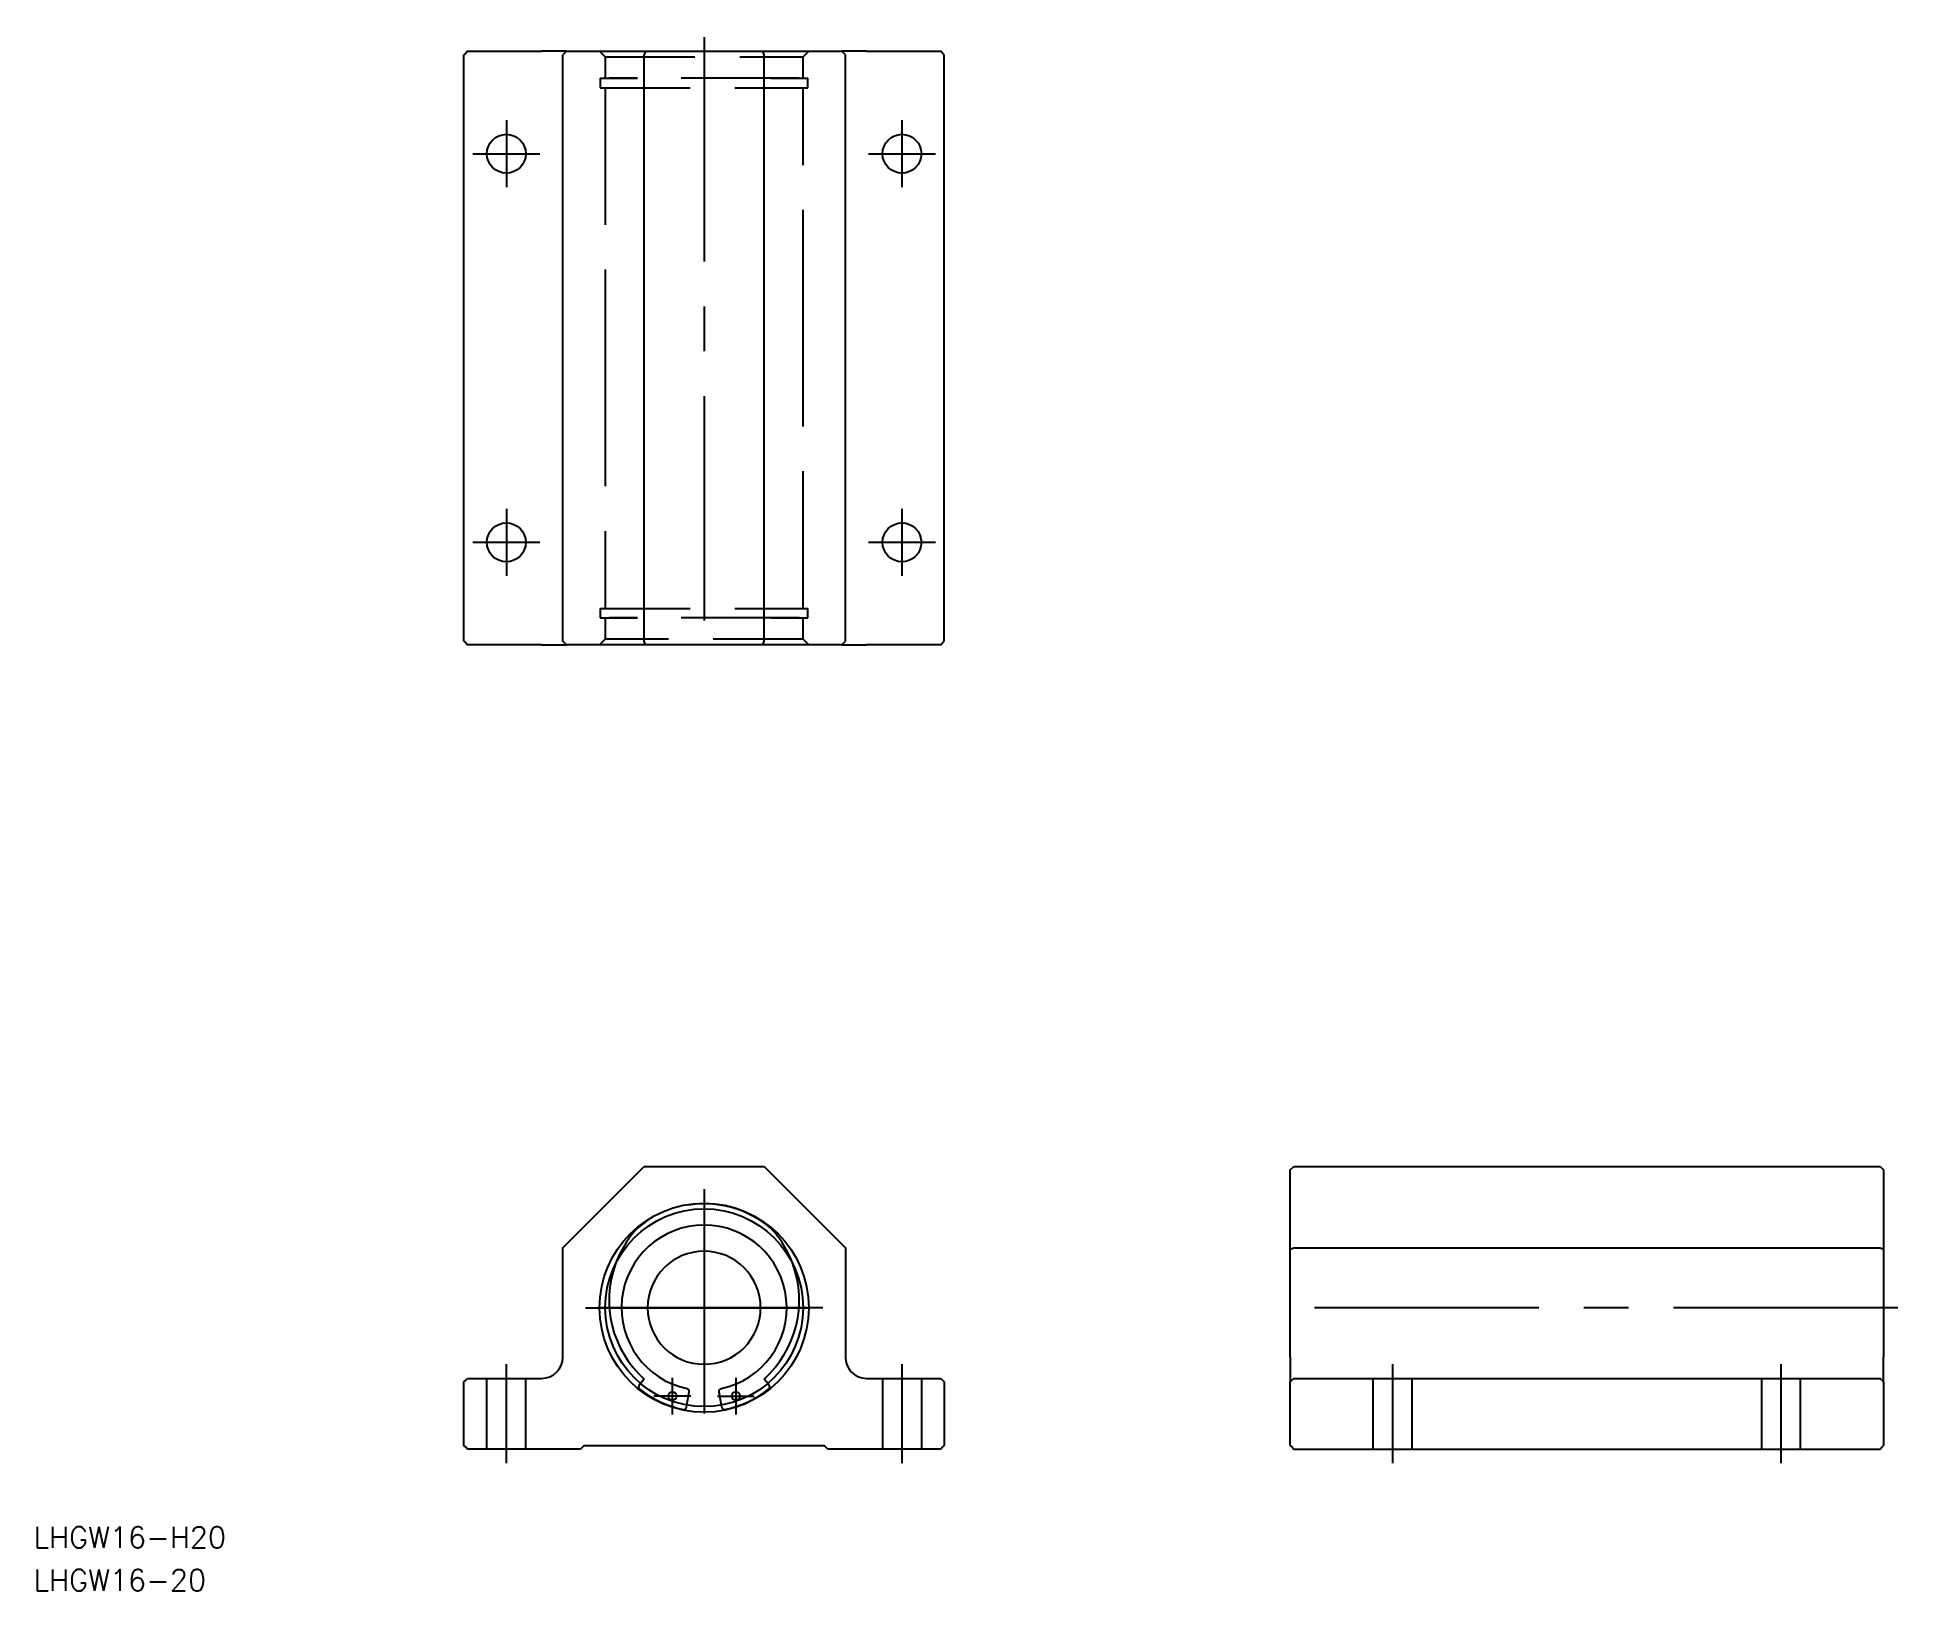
# Model space of a CAD drawing. Extents: x -94 to 169, y -40 to 180.
import ezdxf

# ---------------------------------------------------------------- set-up
doc = ezdxf.new("R2010")
doc.units = 0
doc.linetypes.add('CENTER', pattern=[50.8, 31.75, -6.35, 6.35, -6.35])
doc.linetypes.add('DASHED', pattern=[19.05, 12.7, -6.35])
doc.layers.get('0').update_dxf_attribs({"linetype": 'CONTINUOUS'})
doc.layers.add('CENTER', color=1, linetype='CENTER')
doc.styles.get("Standard").update_dxf_attribs({"font": 'txt.shx', "height": 3, "bigfont": 'bigfont.shx'})

msp = doc.modelspace()

# ---------------------------------------------------------------- linework, layer by layer
at = {"color": 7, "linetype": 'CONTINUOUS'}
for p, q in [((-33.75, 177.59), (-34, 177.34)), ((-34, 94.33), (-34, 177.34)), ((-33.5, 177.84), (-33.75, 177.59)), ((-33.5, 177.84), (-23, 177.84)), ((-19.5, 177.84), (-23, 177.84)), ((-19.5, 177.84), (-20, 177.34)), ((-20, 94.33), (-20, 177.34)), ((-19.5, 177.84), (-8.29, 177.84)), ((-8.29, 177.84), (-8.5, 177.34)), ((-8.5, 94.33), (-8.5, 177.34)), ((-8.29, 177.84), (8.29, 177.84)), ((8.29, 177.84), (19.5, 177.84)), ((8.5, 177.34), (8.29, 177.84)), ((8.5, 94.33), (8.5, 177.34)), ((23, 177.84), (19.5, 177.84)), ((20, 177.34), (19.5, 177.84)), ((20, 94.33), (20, 177.34)), ((23, 177.84), (33.5, 177.84)), ((33.75, 177.59), (33.5, 177.84)), ((34, 177.34), (33.75, 177.59)), ((34, 94.33), (34, 177.34)), ((-34, 94.33), (-33.75, 94.09)), ((-33.75, 94.09), (-33.5, 93.84)), ((-23, 93.84), (-33.5, 93.84)), ((-23, 93.84), (-19.5, 93.84)), ((-19.5, 93.84), (-20, 94.33)), ((-8.29, 93.84), (-19.5, 93.84)), ((-8.29, 93.84), (-8.5, 94.33)), ((8.29, 93.84), (-8.29, 93.84)), ((8.29, 93.84), (8.5, 94.33)), ((19.5, 93.84), (8.29, 93.84)), ((19.5, 93.84), (20, 94.33)), ((19.5, 93.84), (23, 93.84)), ((33.5, 93.84), (23, 93.84)), ((33.5, 93.84), (33.75, 94.09)), ((33.75, 94.09), (34, 94.33)), ((-20, 8.5), (-8.5, 20)), ((-8.5, 20), (8.5, 20)), ((8.5, 20), (20, 8.5)), ((82.98, 19.5), (83.48, 20)), ((82.98, 8.29), (82.98, 19.5)), ((83.48, 20), (166.48, 20)), ((166.48, 20), (166.98, 19.5)), ((166.98, 19.5), (166.98, 8.29)), ((-20, -7), (-20, 8.5)), ((20, 8.5), (20, -7)), ((82.98, 8.29), (83.48, 8.5)), ((82.98, -7), (82.98, 8.29)), ((83.48, 8.5), (166.48, 8.5)), ((166.48, 8.5), (166.98, 8.29)), ((166.98, 8.29), (166.98, -7)), ((82.98, -7), (82.98, -10.5)), ((166.98, -10.5), (166.98, -7)), ((-34, -10.5), (-33.75, -10.25)), ((-34, -19.5), (-34, -10.5)), ((-33.75, -10.25), (-33.5, -10)), ((-33.5, -10), (-23, -10)), ((-8.49, -10.11), (-9, -10.72)), ((9, -10.72), (8.49, -10.11)), ((23, -10), (33.5, -10)), ((33.5, -10), (33.75, -10.25)), ((33.75, -10.25), (34, -10.5)), ((34, -10.5), (34, -19.5)), ((82.98, -10.5), (83.23, -10.25)), ((82.98, -19.5), (82.98, -10.5)), ((83.48, -10), (83.23, -10.25)), ((83.48, -10), (166.48, -10)), ((166.73, -10.25), (166.48, -10)), ((166.73, -10.25), (166.98, -10.5)), ((166.98, -10.5), (166.98, -19.5)), ((-2.43, -13.79), (-2.1, -11.91)), ((2.1, -11.91), (2.43, -13.79)), ((-33.75, -19.75), (-34, -19.5)), ((-33.5, -20), (-33.75, -19.75)), ((-17.5, -20), (-33.5, -20)), ((-17, -19.5), (-17.5, -20)), ((-17, -19.5), (17, -19.5)), ((17.5, -20), (17, -19.5)), ((33.5, -20), (17.5, -20)), ((33.75, -19.75), (33.5, -20)), ((34, -19.5), (33.75, -19.75)), ((82.98, -19.5), (83.23, -19.75)), ((83.23, -19.75), (83.48, -20)), ((83.48, -20), (166.48, -20)), ((166.48, -20), (166.73, -19.75)), ((166.73, -19.75), (166.98, -19.5))]:
    msp.add_line(p, q, dxfattribs=at)
at = {"color": 3, "linetype": 'DASHED'}
for p, q in [((-14.8, 177.84), (-14, 177.04)), ((-14, 177.04), (14, 177.04)), ((-14, 177.04), (-14, 174.04)), ((14, 177.04), (14.8, 177.84)), ((14, 174.04), (14, 177.04)), ((-14.7, 174.04), (-14.7, 172.69)), ((-14.7, 174.04), (-9.45, 174.04)), ((-9.45, 174.04), (-13.46, 174.04)), ((9.45, 174.04), (-9.45, 174.04)), ((9.45, 174.04), (14.7, 174.04)), ((13.46, 174.04), (9.45, 174.04)), ((14.7, 172.69), (14.7, 174.04)), ((-14.7, 172.69), (14.7, 172.69)), ((-14, 172.69), (-14, 172.44)), ((-14, 172.44), (-14, 167.59)), ((14, 172.44), (14, 172.69)), ((14, 167.59), (14, 172.44)), ((-14, 167.59), (-14, 165.99)), ((-14, 165.99), (-14, 142.69)), ((-14, 165.99), (-14, 142.69)), ((14, 165.99), (14, 167.59)), ((14, 142.69), (14, 165.99)), ((14, 142.69), (14, 165.99)), ((-14, 142.69), (-14, 141.09)), ((14, 141.09), (14, 142.69)), ((-14, 141.09), (-14, 136.24)), ((-14, 141.09), (-14, 136.24)), ((14, 136.24), (14, 141.09)), ((14, 136.24), (14, 141.09)), ((-14, 136.24), (-14, 135.44)), ((-14, 135.44), (-14, 130.59)), ((-14, 135.44), (-14, 130.59)), ((14, 135.44), (14, 136.24)), ((14, 130.59), (14, 135.44)), ((14, 130.59), (14, 135.44)), ((-14, 130.59), (-14, 128.99)), ((14, 128.99), (14, 130.59)), ((-14, 128.99), (-14, 105.69)), ((-14, 128.99), (-14, 105.69)), ((14, 105.69), (14, 128.99)), ((14, 105.69), (14, 128.99)), ((-14, 105.69), (-14, 104.08)), ((14, 104.08), (14, 105.69)), ((-14, 104.08), (-14, 99.24)), ((14, 99.24), (14, 104.08)), ((-14.7, 98.99), (14.7, 98.99)), ((-14.7, 98.99), (-14.7, 97.64)), ((-14.7, 97.64), (-9.45, 97.64)), ((-14, 99.24), (-14, 98.99)), ((-14, 97.64), (-14, 94.64)), ((-9.45, 97.64), (-13.46, 97.64)), ((9.45, 97.64), (-9.45, 97.64)), ((9.45, 97.64), (14.7, 97.64)), ((13.46, 97.64), (9.45, 97.64)), ((14, 98.99), (14, 99.24)), ((14, 94.64), (14, 97.64)), ((14.7, 97.64), (14.7, 98.99)), ((-14, 94.64), (-14.8, 93.84)), ((14, 94.64), (-14, 94.64)), ((14.8, 93.84), (14, 94.64)), ((-30.75, -20), (-30.75, -10)), ((-25.25, -20), (-25.25, -10)), ((25.25, -10), (25.25, -20)), ((30.75, -10), (30.75, -20)), ((94.73, -20), (94.73, -10)), ((100.23, -20), (100.23, -10)), ((149.73, -20), (149.73, -10)), ((155.23, -20), (155.23, -10)), ((-9, -10.72), (-9.19, -10.95)), ((9.19, -10.95), (9, -10.72)), ((-2.48, -14.08), (-2.43, -13.79)), ((2.43, -13.79), (2.48, -14.08))]:
    msp.add_line(p, q, dxfattribs=at)
at = {"color": 7, "linetype": 'CONTINUOUS'}
for centre, radius in [((-28, 163.34), 2.75), ((28, 163.34), 2.75), ((-28, 108.34), 2.75), ((28, 108.34), 2.75), ((0, 0), 14.8), ((0, 0), 14), ((-4.5, -12.5), 0.6), ((4.5, -12.5), 0.6)]:
    msp.add_circle(centre, radius, dxfattribs=at)
at = {"color": 3, "linetype": 'DASHED'}
for centre, radius, start, end in [((0, 0), 14.7, 50.0053, 129.9947), ((1.54, 1.05), 15, 137.0848, 159.8383), ((-1.54, 1.05), 15, 20.1617, 42.9152), ((-8.88, -11.21), 0.4, 140, 231.6029), ((0, 0), 14.7, 231.6029, 258.3971), ((0, 0), 14.7, 281.6029, 308.3971), ((8.88, -11.21), 0.4, 308.3971, 40), ((-2.88, -14.01), 0.4, 258.3971, 350), ((2.88, -14.01), 0.4, 190, 281.6029)]:
    msp.add_arc(centre, radius, start, end, dxfattribs=at)
at = {"color": 7, "linetype": 'CONTINUOUS'}
for centre, radius, start, end in [((0, 0), 11.7, 281.8944, 258.1056), ((0, 0), 8, 90, 0), ((0, 0), 8, 0, 90), ((1.54, 1.05), 15, 159.8383, 228.0739), ((-1.54, 1.05), 15, 311.9261, 20.1617), ((-23, -7), 3, 270, 0), ((23, -7), 3, 180, 270), ((-2.49, -11.84), 0.4, 350, 78.1056), ((2.49, -11.84), 0.4, 101.8944, 190)]:
    msp.add_arc(centre, radius, start, end, dxfattribs=at)
at = {"layer": 'CENTER', "color": 1, "linetype": 'CENTER'}
for p, q in [((0, 179.84), (0, 91.84)), ((-28, 168.09), (-28, 158.59)), ((28, 168.09), (28, 158.59)), ((-32.75, 163.34), (-23.25, 163.34)), ((23.25, 163.34), (32.75, 163.34)), ((-28, 113.09), (-28, 103.59)), ((28, 113.09), (28, 103.59)), ((-32.75, 108.34), (-23.25, 108.34)), ((23.25, 108.34), (32.75, 108.34)), ((0, 16.8), (0, -16.8)), ((-16.8, 0), (16.8, 0)), ((16.8, 0), (-16.8, 0)), ((168.98, 0), (80.98, 0)), ((-28, -22), (-28, -8)), ((-4.5, -15.1), (-4.5, -9.9)), ((4.5, -9.9), (4.5, -15.1)), ((28, -8), (28, -22)), ((97.48, -22), (97.48, -8)), ((152.48, -22), (152.48, -8)), ((-1.9, -12.5), (-7.1, -12.5)), ((1.9, -12.5), (7.1, -12.5))]:
    msp.add_line(p, q, dxfattribs=at)

# ---------------------------------------------------------------- texts
at = {"color": 7, "linetype": 'CONTINUOUS'}
for s, p in [('LHGW16-H20', (-94.93, -34)), ('LHGW16-20', (-94.93, -40.07))]:
    msp.add_text(s, height=3, dxfattribs=at).set_placement(p)

doc.saveas('drawing.dxf')
